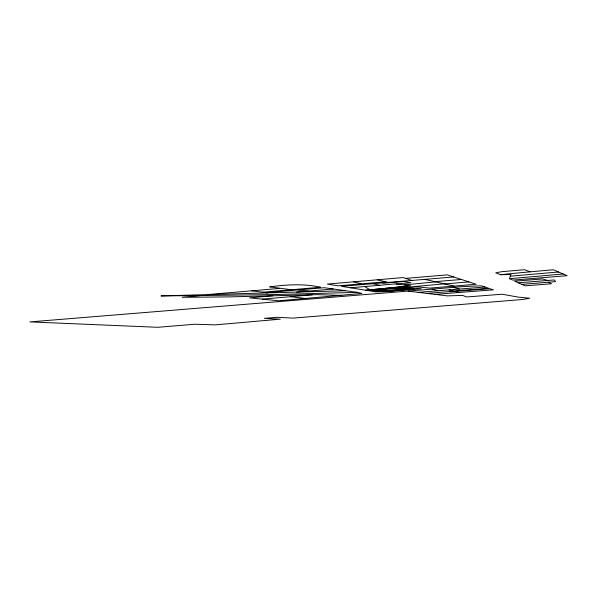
<?xml version="1.0" encoding="UTF-8"?>
<svg xmlns="http://www.w3.org/2000/svg" width="597" height="597" viewBox="0 0 597 597"><rect width="100%" height="100%" fill="white"/><g stroke="black" fill="none" stroke-linecap="round" stroke-linejoin="round"><path stroke-width="0.9" d="M509.39 278.732L510.98 274.501L500.659 274.754L495.749 272.814L501.846 271.687L524.367 269.702L530.24 271.829L553.232 269.762L567.15 275.687L512.86 280.112L509.39 278.732L563.232 273.971M272.844 295.784L249.598 297.843L278.575 300.806L361.901 293.455L357.305 292.366L324.208 287.709L265.956 292.672L251.83 290.814M453.772 276.956L341.514 286.314L350.506 287.784L395.498 283.903L404.102 284.933L435.683 281.866L454.093 286.12L476.182 284.262L447.287 274.866L405.669 278.374L403.065 277.575L327.41 284.075L337.954 285.836L385.632 281.806L388.14 282.388M364.782 286.553L370.058 289.821L410.706 285.806L404.102 284.933M369.924 289.739L365.379 290.179L350.506 287.784M374.132 290.448L379.961 289.896L377.02 289.597M402.318 287.754L397.348 288.067M387.557 290.343L398.796 289.269M390.035 290.597L378.953 291.649L373.826 291.142L384.99 290.082L392.55 290.851M401.236 289.53L412.557 288.455L407.684 287.911L396.274 289L403.706 289.791M401.93 286.657L407.505 287.209L444.28 283.836M357.305 292.366L273.016 294.597L201.555 295.545L182.197 297.306L229.442 296.903L317.403 294.642L341.865 295.418M530.24 271.829L500.323 274.62M262.628 292.231L320.589 287.217C303.746 283.463 286.612 284.665 269.628 286.866L291.396 289.746M510.316 276.187L558.598 271.986M262.367 299.142L312.432 294.769M201.555 295.545L160.989 295.911L207.36 294.605L279.739 288.426M207.36 294.605L296.634 292.097L333.23 289.03M424.997 279.403L434.9 281.68L461.541 279.456M444.832 283.941L468.899 281.911M434.9 294.366L447.466 295.888L462.653 295.411L466.638 296.978L502.211 294.217L518.151 297.105L529.681 298.231L522.95 299.47L293.09 318.111L276.978 317.298L264.359 318.358L280.284 319.171L215.121 324.887L194.682 324.238L157.75 327.298L29.85 321.902L464.548 286.463L481.391 285.821L488.697 288.261L449.34 291.336L450.653 291.754L489.891 288.694L493.346 289.843L434.9 294.366L408.147 291.149M518.383 282.806L521.905 284.381L555.546 281.612L554.531 280.083L553.143 280.03L518.383 282.806L514.651 281.194L542.285 278.948L547.815 280.456M396.139 283.978L410.908 282.769L403.982 281.486L383.968 283.165L382.505 282.859M454.093 286.12L429.601 288.112L414.408 286.582M418.094 292.343L484.995 287.03M426.698 293.381L450.019 291.552M296.634 292.097L345.439 290.732M371.043 289.776L373.155 289.993M379.393 290.612L384.475 291.12M380.222 289.291L382.349 289.508L401.542 287.664L412.923 288.918M388.11 290.717L390.923 291.008M384.684 288.47L386.759 288.687M401.96 288.463L406.878 288.993M406.064 289.015L408.803 289.314M398.512 287.135L400.542 287.358M290.343 296.702L305.798 298.478M298.493 289.918L308.485 291.105M265.956 292.672L267.725 292.926M377.214 279.792L385.632 281.806M434.9 281.68L435.683 281.866M353.454 281.836L361.595 283.836M372.909 283.665L379.453 285.284M449.034 289.881L453.466 291.015M432.049 289.172L437.982 290.761M454.914 291.418L458.899 292.5M453.399 287.396L459.436 289.06M405.669 278.374L411.87 280.508M521.905 284.381L525.27 285.836L551.464 283.739L548.434 282.209M402.445 286.709L365.76 290.246L375.677 291.843L385.005 291.649L421.273 288.769L402.445 286.709M401.266 287.269L371.17 290.157L385.184 291.545L414.669 288.754L401.266 287.269"/></g></svg>
